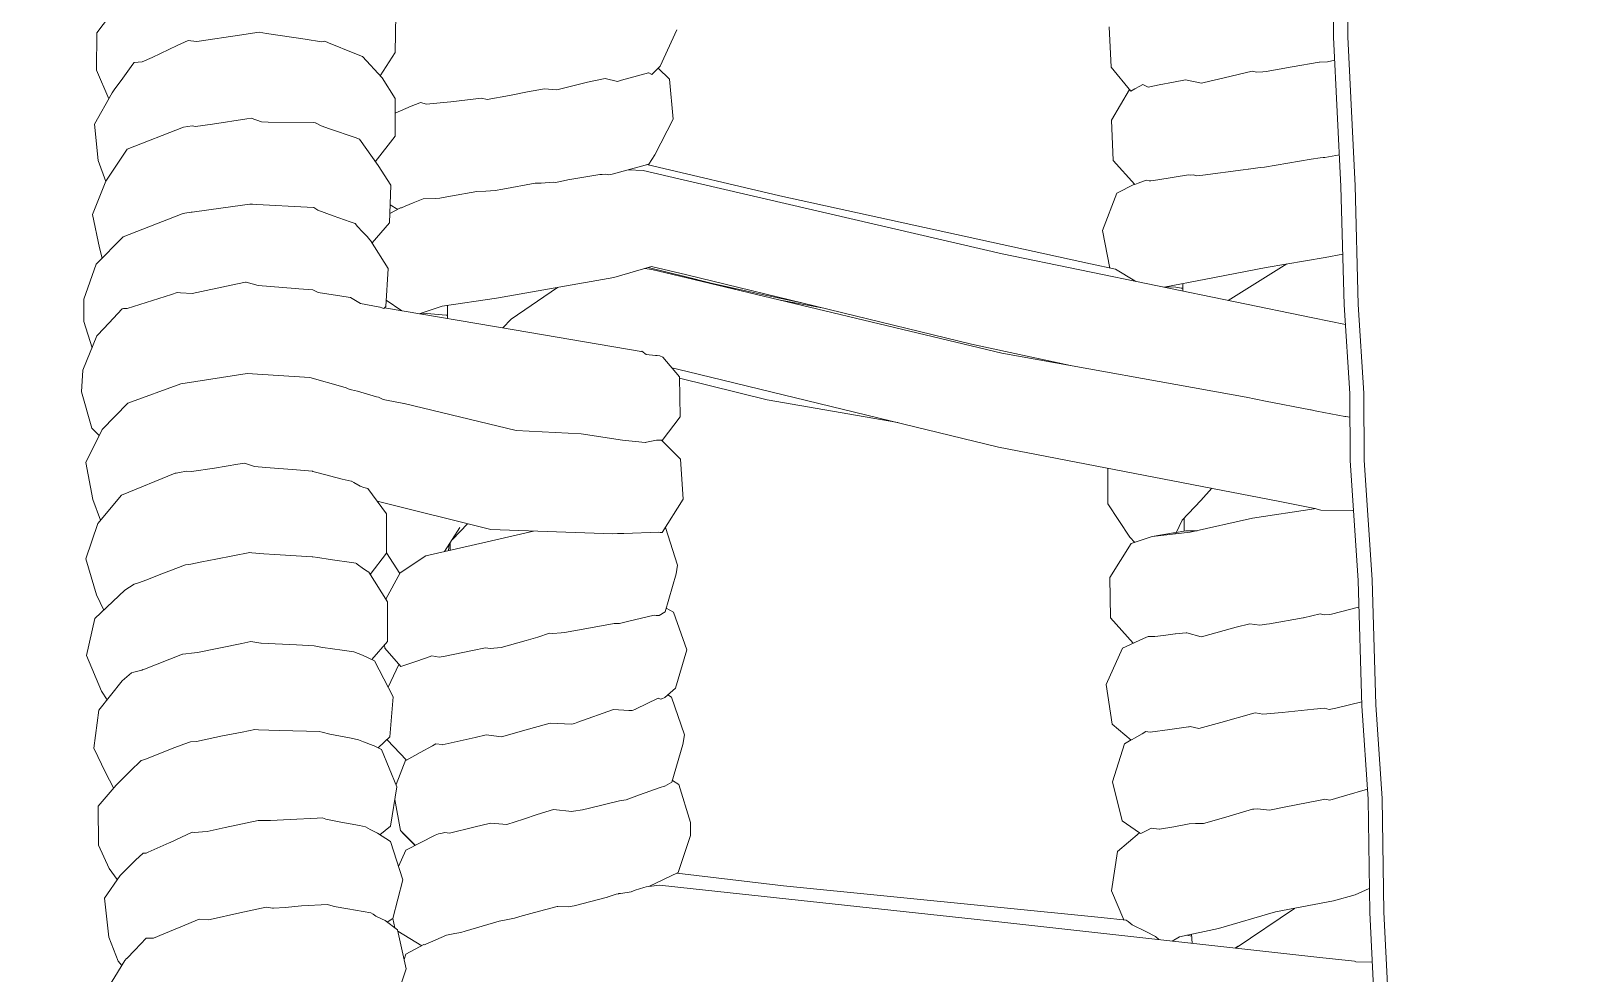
# Model space of a CAD drawing. Header units: centimetres. Extents: x 5488 to 20269, y -31398 to -19684.
# Drawn here: x 6605.32 to 6622.06, y -23160.87 to -23150.69 of the extents above; entities that cross this region are included whole.
import ezdxf

# ---------------------------------------------------------------- set-up
doc = ezdxf.new("R2010")
doc.units = ezdxf.units.CM
doc.layers.add('xxx_Auto_Kaplama_Ahşap Tarama', color=16, linetype='Continuous', lineweight=5)
doc.layers.add('xxx_Auto_Tefris_Tefris', color=32, linetype='Continuous', lineweight=15)

# ---------------------------------------------------------------- blocks, each defined once
blk = doc.blocks.new('trtetre')
at = {"color": 0, "linetype": 'ByBlock'}
for points in [[(447.499, 48.479), (447.377, 50.907)], [(447.651, 48.485), (447.53, 50.916)], [(458.185, 49.47), (458.059, 49.093)], [(461.314, 49.355), (461.098, 49.003)], [(458.059, 49.093), (458.153, 48.67)], [(447.625, 49.02), (447.8, 49.017)], [(447.8, 49.017), (447.816, 49.011)], [(447.816, 49.011), (448.19, 48.97)], [(451.656, 48.583), (448.19, 48.97)], [(457.867, 48.831), (458.062, 48.935)], [(458.062, 48.935), (458.081, 48.993)], [(460.991, 48.891), (460.869, 48.761)], [(461.075, 48.981), (460.991, 48.891)], [(461.075, 48.981), (461.08, 48.982)], [(461.08, 48.982), (461.098, 49.003)], [(461.13, 49.055), (461.171, 49.01)], [(461.171, 49.01), (461.271, 48.751)], [(448.464, 48.439), (449.094, 48.864)], [(449.071, 48.849), (449.102, 48.864)], [(449.102, 48.864), (449.105, 48.868)], [(449.283, 48.658), (449.705, 48.745)], [(449.567, 48.816), (449.574, 48.718)], [(449.626, 48.729), (449.572, 48.74)], [(449.705, 48.745), (449.786, 48.792)], [(449.929, 48.776), (449.964, 48.742)], [(450.07, 48.69), (449.964, 48.742)], [(457.535, 48.712), (457.624, 48.727)], [(457.796, 48.803), (457.624, 48.727)], [(457.84, 48.823), (457.796, 48.803)], [(457.84, 48.823), (457.86, 48.832)], [(457.86, 48.832), (457.867, 48.831)], [(458.15, 48.685), (457.889, 48.843)], [(460.675, 48.715), (460.788, 48.762)], [(460.869, 48.761), (460.788, 48.762)], [(461.271, 48.751), (461.316, 48.33)], [(448.67, 48.478), (449.283, 48.658)], [(450.07, 48.69), (450.216, 48.618)], [(450.216, 48.618), (450.261, 48.581)], [(450.261, 48.581), (450.282, 48.565)], [(450.282, 48.565), (450.553, 48.538)], [(450.307, 48.562), (450.439, 48.251)], [(451.656, 48.583), (454.957, 48.227)], [(456.996, 48.566), (456.887, 48.543)], [(456.996, 48.566), (457.053, 48.577)], [(457.423, 48.686), (457.053, 48.577)], [(457.47, 48.699), (457.423, 48.686)], [(457.535, 48.712), (457.47, 48.699)], [(458.153, 48.67), (458.286, 48.57)], [(458.204, 48.549), (458.18, 48.65)], [(458.204, 48.549), (458.263, 48.587)], [(458.286, 48.57), (458.372, 48.529)], [(460.176, 48.56), (459.855, 48.487)], [(460.176, 48.56), (460.189, 48.563)], [(460.295, 48.555), (460.189, 48.563)], [(460.493, 48.638), (460.295, 48.555)], [(460.675, 48.715), (460.493, 48.638)], [(447.516, 47.253), (447.499, 48.479)], [(447.668, 47.26), (447.651, 48.485)], [(448.04, 48.357), (448.67, 48.478)], [(453.982, 48.194), (450.553, 48.538)], [(455.885, 48.316), (456.243, 48.412)], [(456.243, 48.412), (456.264, 48.416)], [(456.264, 48.416), (456.308, 48.424)], [(456.308, 48.424), (456.42, 48.417)], [(456.428, 48.419), (456.42, 48.417)], [(456.428, 48.419), (456.671, 48.483)], [(456.832, 48.528), (456.671, 48.483)], [(456.887, 48.543), (456.832, 48.528)], [(458.204, 48.549), (458.095, 48.131)], [(458.372, 48.529), (458.385, 48.522)], [(458.416, 48.503), (458.385, 48.522)], [(458.416, 48.503), (458.44, 48.488)], [(458.44, 48.488), (458.688, 48.444)], [(458.688, 48.444), (458.838, 48.417)], [(458.858, 48.411), (458.838, 48.417)], [(458.858, 48.411), (458.897, 48.4)], [(458.906, 48.396), (458.897, 48.4)], [(459.19, 48.413), (458.906, 48.396)], [(459.365, 48.428), (459.19, 48.413)], [(459.366, 48.428), (459.493, 48.437)], [(459.496, 48.437), (459.493, 48.437)], [(459.496, 48.437), (459.502, 48.437)], [(459.572, 48.426), (459.502, 48.437)], [(459.855, 48.487), (459.572, 48.426)], [(447.809, 48.293), (447.655, 48.223)], [(447.809, 48.293), (448.04, 48.357)], [(450.375, 47.825), (450.439, 48.251)], [(455.323, 48.187), (454.957, 48.227)], [(455.584, 48.242), (455.491, 48.212)], [(455.584, 48.242), (455.628, 48.26)], [(455.628, 48.26), (455.67, 48.266)], [(455.67, 48.266), (455.743, 48.279)], [(455.743, 48.279), (455.753, 48.278)], [(455.76, 48.279), (455.753, 48.278)], [(455.76, 48.279), (455.764, 48.28)], [(455.791, 48.285), (455.764, 48.28)], [(455.791, 48.285), (455.886, 48.316)], [(461.316, 48.33), (461.148, 48.082)], [(453.982, 48.194), (455.135, 48.059)], [(455.121, 48.052), (455.437, 48.201)], [(455.465, 48.205), (455.323, 48.187)], [(455.491, 48.212), (455.465, 48.205)], [(458.095, 48.131), (458.227, 47.716)], [(461.139, 48.073), (460.982, 47.918)], [(461.139, 48.073), (461.148, 48.083)], [(461.266, 48.008), (461.179, 48.128)], [(454.989, 47.653), (455.121, 48.052)], [(458.062, 47.811), (458.142, 47.985)], [(460.982, 47.917), (460.901, 47.842)], [(461.266, 48.008), (461.383, 47.755)], [(450.136, 47.622), (450.375, 47.825)], [(457.746, 47.648), (458.062, 47.811)], [(458.119, 47.598), (457.958, 47.758)], [(458.085, 47.636), (457.96, 47.758)], [(460.609, 47.726), (460.37, 47.616)], [(460.619, 47.731), (460.609, 47.726)], [(460.619, 47.731), (460.845, 47.833)], [(460.853, 47.836), (460.845, 47.833)], [(460.853, 47.836), (460.869, 47.841)], [(460.901, 47.842), (460.869, 47.841)], [(461.383, 47.755), (461.387, 47.335)], [(449.765, 47.556), (449.602, 47.526)], [(449.92, 47.584), (449.765, 47.556)], [(449.926, 47.583), (449.92, 47.584)], [(449.926, 47.583), (450.013, 47.573)], [(450.044, 47.589), (450.013, 47.573)], [(450.101, 47.618), (450.044, 47.589)], [(450.101, 47.618), (450.124, 47.63)], [(450.124, 47.63), (450.136, 47.622)], [(450.323, 47.493), (450.136, 47.622)], [(454.988, 47.51), (454.989, 47.653)], [(457.224, 47.536), (457.329, 47.563)], [(457.329, 47.563), (457.591, 47.626)], [(457.591, 47.626), (457.642, 47.618)], [(457.685, 47.63), (457.642, 47.618)], [(457.685, 47.63), (457.71, 47.635)], [(457.71, 47.635), (457.746, 47.648)], [(458.119, 47.598), (458.085, 47.636)], [(458.18, 47.261), (458.119, 47.598)], [(458.227, 47.716), (458.37, 47.627)], [(458.344, 47.643), (458.229, 47.551)], [(458.376, 47.624), (458.37, 47.627)], [(458.376, 47.624), (458.446, 47.586)], [(458.446, 47.586), (458.473, 47.573)], [(458.499, 47.558), (458.473, 47.573)], [(458.562, 47.545), (458.499, 47.558)], [(459.656, 47.488), (460.015, 47.566)], [(460.015, 47.566), (460.207, 47.609)], [(460.259, 47.612), (460.207, 47.609)], [(460.259, 47.612), (460.346, 47.619)], [(460.37, 47.616), (460.346, 47.619)], [(449.206, 47.454), (448.918, 47.368)], [(449.446, 47.521), (449.206, 47.454)], [(449.532, 47.523), (449.446, 47.521)], [(449.532, 47.523), (449.602, 47.526)], [(450.429, 47.073), (450.323, 47.493)], [(455.114, 47.102), (454.988, 47.51)], [(456.154, 47.373), (456.252, 47.39)], [(456.252, 47.39), (456.271, 47.393)], [(456.271, 47.393), (456.467, 47.372)], [(456.643, 47.426), (456.467, 47.372)], [(456.644, 47.426), (456.79, 47.476)], [(456.79, 47.476), (456.972, 47.534)], [(456.972, 47.534), (457.143, 47.518)], [(457.224, 47.536), (457.143, 47.518)], [(458.158, 47.125), (458.229, 47.551)], [(458.562, 47.545), (458.765, 47.506)], [(458.765, 47.506), (458.925, 47.474)], [(458.963, 47.462), (458.925, 47.474)], [(459.019, 47.464), (458.963, 47.462)], [(459.019, 47.464), (459.313, 47.478)], [(459.313, 47.478), (459.525, 47.489)], [(459.622, 47.489), (459.525, 47.489)], [(459.622, 47.489), (459.656, 47.488)], [(447.583, 46.241), (447.516, 47.253)], [(447.735, 46.249), (447.668, 47.26)], [(447.675, 47.15), (447.922, 47.222)], [(447.922, 47.222), (448.082, 47.268)], [(448.082, 47.268), (448.136, 47.258)], [(448.187, 47.268), (448.136, 47.258)], [(448.187, 47.268), (448.574, 47.347)], [(448.574, 47.347), (448.732, 47.377)], [(448.732, 47.377), (448.863, 47.365)], [(448.901, 47.367), (448.863, 47.365)], [(448.901, 47.367), (448.918, 47.368)], [(455.537, 47.213), (455.681, 47.266)], [(455.681, 47.266), (455.733, 47.272)], [(455.733, 47.272), (455.753, 47.276)], [(456.079, 47.355), (455.753, 47.276)], [(456.079, 47.355), (456.154, 47.373)], [(461.387, 47.335), (461.193, 47.106)], [(450.429, 47.073), (450.3, 46.661)], [(455.069, 46.668), (455.188, 47.075)], [(455.183, 47.057), (455.114, 47.102)], [(455.188, 47.075), (455.264, 47.117)], [(455.264, 47.117), (455.269, 47.117)], [(455.314, 47.133), (455.269, 47.117)], [(455.537, 47.213), (455.315, 47.133)], [(458.064, 46.83), (458.168, 47.099)], [(458.158, 47.125), (458.327, 46.721)], [(461.01, 46.926), (461.182, 47.097)], [(461.192, 47.106), (461.182, 47.097)], [(461.219, 47.137), (461.307, 46.972)], [(460.949, 46.868), (461.01, 46.926)], [(461.307, 46.972), (461.431, 46.706)], [(457.776, 46.682), (457.907, 46.755)], [(457.907, 46.755), (458.057, 46.837)], [(458.265, 46.616), (458.057, 46.837)], [(458.327, 46.721), (458.406, 46.684)], [(460.585, 46.713), (460.881, 46.83)], [(460.921, 46.841), (460.881, 46.83)], [(460.949, 46.868), (460.921, 46.841)], [(450.07, 46.529), (450.11, 46.552)], [(450.11, 46.552), (450.3, 46.661)], [(450.432, 46.45), (450.228, 46.62)], [(450.229, 46.619), (450.3, 46.661)], [(455.053, 46.562), (455.069, 46.668)], [(455.191, 46.156), (455.053, 46.562)], [(456.814, 46.523), (457.03, 46.584)], [(457.03, 46.584), (457.194, 46.565)], [(457.315, 46.593), (457.194, 46.565)], [(457.315, 46.593), (457.41, 46.615)], [(457.41, 46.615), (457.669, 46.67)], [(457.669, 46.669), (457.738, 46.662)], [(457.776, 46.682), (457.738, 46.662)], [(458.237, 46.584), (458.201, 46.154)], [(458.363, 46.704), (458.237, 46.584)], [(458.266, 46.611), (458.265, 46.616)], [(458.416, 46.68), (458.406, 46.684)], [(458.416, 46.68), (458.52, 46.639)], [(458.52, 46.639), (458.521, 46.639)], [(458.573, 46.617), (458.521, 46.639)], [(458.652, 46.601), (458.573, 46.617)], [(458.652, 46.601), (458.882, 46.555)], [(458.882, 46.555), (458.967, 46.536)], [(459.83, 46.535), (460.043, 46.576)], [(460.043, 46.576), (460.325, 46.634)], [(460.39, 46.638), (460.325, 46.634)], [(460.462, 46.665), (460.39, 46.638)], [(460.462, 46.665), (460.585, 46.713)], [(461.379, 46.297), (461.431, 46.706)], [(448.902, 46.33), (449.258, 46.431)], [(449.259, 46.431), (449.497, 46.494)], [(449.497, 46.494), (449.589, 46.475)], [(449.601, 46.476), (449.589, 46.475)], [(449.601, 46.476), (449.607, 46.476)], [(449.811, 46.505), (449.607, 46.476)], [(450.022, 46.534), (449.811, 46.505)], [(450.048, 46.532), (450.022, 46.534)], [(450.048, 46.532), (450.07, 46.529)], [(450.498, 46.02), (450.432, 46.45)], [(456.205, 46.427), (455.82, 46.291)], [(456.242, 46.44), (456.205, 46.427)], [(456.242, 46.44), (456.269, 46.449)], [(456.269, 46.449), (456.505, 46.437)], [(456.804, 46.521), (456.505, 46.437)], [(456.814, 46.523), (456.804, 46.521)], [(458.997, 46.526), (458.968, 46.536)], [(459.134, 46.523), (458.997, 46.526)], [(459.134, 46.523), (459.431, 46.517)], [(459.431, 46.517), (459.654, 46.511)], [(459.692, 46.507), (459.654, 46.511)], [(459.83, 46.535), (459.692, 46.507)], [(447.623, 44.889), (447.583, 46.241)], [(447.774, 44.897), (447.735, 46.249)], [(447.736, 46.207), (448.015, 46.274)], [(448.015, 46.274), (448.087, 46.291)], [(448.087, 46.291), (448.138, 46.276)], [(448.253, 46.285), (448.138, 46.276)], [(448.253, 46.285), (448.597, 46.321)], [(448.597, 46.321), (448.804, 46.34)], [(448.804, 46.34), (448.886, 46.326)], [(448.902, 46.33), (448.886, 46.326)], [(455.58, 46.286), (455.338, 46.169)], [(455.616, 46.301), (455.579, 46.286)], [(455.618, 46.302), (455.616, 46.301)], [(455.623, 46.302), (455.618, 46.302)], [(455.652, 46.3), (455.623, 46.302)], [(455.652, 46.3), (455.82, 46.291)], [(461.379, 46.297), (461.125, 45.98)], [(455.028, 45.644), (455.15, 46.06)], [(455.15, 46.06), (455.266, 46.159)], [(455.234, 46.132), (455.191, 46.156)], [(455.296, 46.176), (455.266, 46.159)], [(455.296, 46.176), (455.301, 46.176)], [(455.301, 46.176), (455.312, 46.178)], [(455.312, 46.178), (455.338, 46.169)], [(458.137, 45.803), (458.254, 46.05)], [(458.4, 45.763), (458.201, 46.154)], [(461.29, 46.186), (461.349, 46.09)], [(461.349, 46.09), (461.513, 45.707)], [(450.32, 45.627), (450.498, 46.02)], [(461, 45.888), (460.914, 45.864)], [(461, 45.888), (461.025, 45.895)], [(461.125, 45.98), (461.025, 45.895)], [(457.344, 45.653), (457.638, 45.713)], [(457.638, 45.713), (457.701, 45.725)], [(457.701, 45.725), (457.78, 45.711)], [(457.84, 45.731), (457.78, 45.711)], [(457.84, 45.731), (457.977, 45.78)], [(457.977, 45.78), (458.117, 45.825)], [(458.117, 45.825), (458.291, 45.628)], [(458.428, 45.749), (458.262, 45.554)], [(458.529, 45.701), (458.4, 45.763)], [(460.476, 45.692), (460.902, 45.86)], [(460.902, 45.859), (460.914, 45.864)], [(450.095, 45.521), (450.32, 45.627)], [(450.451, 45.299), (450.206, 45.573)], [(455.171, 45.238), (455.028, 45.644)], [(456.764, 45.544), (456.637, 45.509)], [(456.764, 45.544), (457.031, 45.619)], [(457.031, 45.619), (457.071, 45.623)], [(457.071, 45.623), (457.151, 45.632)], [(457.151, 45.632), (457.203, 45.624)], [(457.344, 45.653), (457.203, 45.624)], [(458.262, 45.554), (458.26, 45.126)], [(458.294, 45.592), (458.291, 45.628)], [(458.529, 45.701), (458.624, 45.667)], [(458.75, 45.65), (458.624, 45.667)], [(458.75, 45.65), (458.959, 45.62)], [(458.959, 45.62), (458.979, 45.617)], [(459.052, 45.6), (458.979, 45.617)], [(459.243, 45.591), (459.052, 45.6)], [(459.243, 45.591), (459.626, 45.573)], [(459.63, 45.573), (459.626, 45.573)], [(459.736, 45.556), (459.63, 45.573)], [(459.835, 45.577), (459.736, 45.556)], [(459.835, 45.577), (460.314, 45.675)], [(460.344, 45.678), (460.314, 45.675)], [(460.472, 45.691), (460.344, 45.678)], [(460.476, 45.692), (460.472, 45.691)], [(461.513, 45.707), (461.421, 45.306)], [(448.767, 45.369), (448.836, 45.378)], [(448.836, 45.378), (448.946, 45.363)], [(449.092, 45.4), (448.946, 45.363)], [(449.092, 45.4), (449.443, 45.496)], [(449.443, 45.496), (449.472, 45.504)], [(449.472, 45.504), (449.627, 45.46)], [(449.634, 45.46), (449.627, 45.46)], [(449.634, 45.46), (449.75, 45.472)], [(449.877, 45.489), (449.751, 45.472)], [(449.972, 45.502), (449.877, 45.489)], [(450.019, 45.502), (449.972, 45.502)], [(450.019, 45.502), (450.043, 45.5)], [(450.095, 45.521), (450.043, 45.5)], [(456.147, 45.421), (455.811, 45.359)], [(456.147, 45.421), (456.347, 45.457)], [(456.347, 45.457), (456.386, 45.461)], [(456.386, 45.461), (456.473, 45.47)], [(456.473, 45.47), (456.51, 45.466)], [(456.637, 45.509), (456.51, 45.466)], [(447.773, 45.185), (448.065, 45.261)], [(448.065, 45.261), (448.089, 45.262)], [(448.089, 45.262), (448.141, 45.265)], [(448.141, 45.265), (448.184, 45.256)], [(448.367, 45.3), (448.184, 45.256)], [(448.37, 45.3), (448.365, 45.299)], [(448.37, 45.3), (448.733, 45.364)], [(448.733, 45.364), (448.767, 45.369)], [(450.458, 44.863), (450.451, 45.299)], [(455.26, 45.234), (455.143, 44.824)], [(455.249, 45.194), (455.171, 45.238)], [(455.26, 45.234), (455.327, 45.275)], [(455.336, 45.274), (455.327, 45.275)], [(455.336, 45.274), (455.357, 45.273)], [(455.357, 45.273), (455.381, 45.272)], [(455.655, 45.336), (455.381, 45.272)], [(455.655, 45.336), (455.754, 45.359)], [(455.754, 45.359), (455.796, 45.359)], [(455.796, 45.359), (455.811, 45.359)], [(461.421, 45.306), (461.099, 45)], [(461.326, 45.216), (461.403, 45.051)], [(447.773, 45.185), (447.766, 45.183)], [(458.125, 44.814), (458.278, 45.097)], [(458.26, 45.126), (458.463, 44.806)], [(461.403, 45.051), (461.52, 44.66)], [(447.712, 43.595), (447.623, 44.889)], [(447.863, 43.6), (447.774, 44.897)], [(460.699, 44.825), (460.871, 44.892)], [(460.871, 44.892), (460.941, 44.919)], [(460.998, 44.935), (460.941, 44.919)], [(460.998, 44.935), (461.099, 45)], [(450.229, 44.497), (450.458, 44.863)], [(455.127, 44.731), (455.143, 44.824)], [(455.257, 44.323), (455.127, 44.731)], [(457.846, 44.629), (458.125, 44.814)], [(458.27, 44.595), (458.128, 44.82)], [(458.448, 44.83), (458.27, 44.6)], [(458.481, 44.794), (458.464, 44.806)], [(458.521, 44.768), (458.481, 44.794)], [(458.521, 44.768), (458.587, 44.72)], [(458.594, 44.711), (458.587, 44.72)], [(458.602, 44.707), (458.593, 44.711)], [(458.626, 44.703), (458.602, 44.707)], [(460.266, 44.694), (460.386, 44.718)], [(460.441, 44.725), (460.386, 44.718)], [(460.699, 44.825), (460.441, 44.725)], [(457.23, 44.488), (457.846, 44.629)], [(457.478, 44.322), (457.644, 44.583)], [(457.583, 44.569), (457.584, 44.489)], [(457.593, 44.502), (457.6, 44.573)], [(458.27, 44.6), (458.27, 44.177)], [(458.88, 44.667), (458.626, 44.703)], [(458.88, 44.667), (459.013, 44.648)], [(459.013, 44.648), (459.066, 44.639)], [(459.066, 44.639), (459.076, 44.639)], [(459.478, 44.616), (459.076, 44.639)], [(459.478, 44.616), (459.597, 44.608)], [(459.597, 44.608), (459.725, 44.597)], [(459.746, 44.594), (459.725, 44.597)], [(460.116, 44.665), (459.746, 44.594)], [(460.116, 44.665), (460.266, 44.694)], [(461.52, 44.66), (461.389, 44.278)], [(448.915, 44.222), (449.59, 44.375)], [(449.59, 44.375), (450.001, 44.42)], [(449.638, 44.358), (449.74, 44.376)], [(449.678, 44.244), (449.742, 44.38)], [(449.742, 44.38), (449.769, 44.381)], [(449.769, 44.381), (450.001, 44.42)], [(450.001, 44.42), (450.229, 44.497)], [(450.242, 44.427), (450.189, 44.484)], [(450.48, 44.068), (450.242, 44.427)], [(455.293, 44.378), (455.067, 44.016)], [(455.299, 44.378), (455.293, 44.378)], [(455.315, 44.376), (455.299, 44.378)], [(455.315, 44.376), (455.331, 44.373)], [(455.708, 44.387), (455.331, 44.373)], [(455.708, 44.387), (455.777, 44.389)], [(455.777, 44.389), (455.827, 44.393)], [(455.827, 44.393), (457.146, 44.346)], [(456.684, 44.362), (457.23, 44.488)], [(457.397, 44.283), (457.56, 44.452)], [(448.25, 44.12), (448.915, 44.222)], [(449.678, 44.244), (449.473, 44.032)], [(449.513, 44.358), (449.638, 44.358)], [(449.656, 44.361), (449.656, 44.222)], [(455.258, 44.322), (455.257, 44.323)], [(458.372, 44.04), (457.146, 44.346)], [(461.389, 44.278), (461.134, 43.975)], [(461.361, 44.245), (461.444, 44.021)], [(447.826, 44.142), (447.839, 44.141)], [(447.839, 44.141), (448.18, 44.134)], [(448.18, 44.134), (448.244, 44.117)], [(448.24, 44.118), (448.25, 44.12)], [(448.244, 44.117), (448.62, 44.042)], [(451.659, 43.454), (448.62, 44.042)], [(450.481, 43.682), (450.48, 44.068)], [(458.27, 44.177), (458.474, 43.903)], [(449.357, 43.899), (449.473, 44.032)], [(455.067, 44.016), (455.094, 43.585)], [(458.474, 43.903), (458.515, 43.889)], [(458.515, 43.889), (458.557, 43.877)], [(458.623, 43.838), (458.557, 43.877)], [(461.134, 43.975), (460.556, 43.737)], [(461.444, 44.021), (461.518, 43.622)], [(458.623, 43.838), (458.648, 43.824)], [(458.648, 43.824), (458.652, 43.824)], [(458.751, 43.799), (458.652, 43.824)], [(459.009, 43.732), (458.751, 43.799)], [(459.009, 43.732), (459.066, 43.716)], [(459.071, 43.713), (459.066, 43.716)], [(459.243, 43.701), (459.071, 43.713)], [(459.575, 43.676), (459.243, 43.701)], [(460.131, 43.682), (460.378, 43.718)], [(460.432, 43.714), (460.378, 43.718)], [(460.509, 43.727), (460.433, 43.714)], [(460.544, 43.734), (460.509, 43.727)], [(460.556, 43.737), (460.544, 43.734)], [(447.713, 42.87), (447.712, 43.595)], [(447.865, 42.875), (447.863, 43.6)], [(455.094, 43.585), (455.299, 43.378)], [(459.575, 43.676), (459.696, 43.665)], [(459.804, 43.627), (459.696, 43.665)], [(459.876, 43.639), (459.804, 43.627)], [(460.131, 43.682), (459.876, 43.639)], [(461.518, 43.622), (461.343, 43.264)], [(451.659, 43.454), (455.025, 42.638)], [(455.293, 43.384), (455.1, 43.126)], [(455.354, 43.38), (455.299, 43.378)], [(455.463, 43.401), (455.354, 43.38)], [(455.463, 43.401), (455.475, 43.404)], [(455.477, 43.405), (455.475, 43.404)], [(455.721, 43.378), (455.477, 43.405)], [(455.721, 43.378), (456.169, 43.312)], [(456.169, 43.312), (456.871, 43.276)], [(458.082, 42.983), (456.871, 43.276)], [(461.343, 43.264), (461.066, 42.98)], [(461.374, 43.327), (461.454, 43.25)], [(461.454, 43.25), (461.565, 42.856)], [(447.91, 43.124), (447.864, 43.132)], [(447.918, 43.123), (447.91, 43.124)], [(448.221, 43.065), (447.918, 43.123)], [(448.221, 43.065), (448.239, 43.062)], [(448.284, 43.053), (448.239, 43.062)], [(448.284, 43.053), (448.289, 43.052)], [(448.289, 43.052), (448.775, 42.958)], [(454.159, 42.944), (452.748, 43.19)], [(455.1, 43.126), (455.107, 42.696)], [(447.775, 41.912), (447.713, 42.87)], [(447.927, 41.918), (447.865, 42.875)], [(448.776, 42.958), (448.986, 42.915)], [(451.623, 42.44), (448.986, 42.915)], [(454.159, 42.944), (455.107, 42.709)], [(458.083, 42.983), (458.272, 42.947)], [(458.272, 42.947), (458.306, 42.941)], [(458.344, 42.923), (458.307, 42.941)], [(458.344, 42.923), (458.359, 42.915)], [(458.38, 42.911), (458.359, 42.916)], [(458.586, 42.85), (458.38, 42.911)], [(461.066, 42.98), (460.493, 42.769)], [(455.107, 42.696), (455.285, 42.483)], [(458.65, 42.834), (458.585, 42.85)], [(458.65, 42.834), (458.686, 42.825)], [(458.707, 42.814), (458.686, 42.825)], [(458.743, 42.804), (458.707, 42.814)], [(459.098, 42.702), (458.743, 42.804)], [(459.776, 42.659), (459.098, 42.702)], [(460.493, 42.769), (459.776, 42.659)], [(461.565, 42.856), (461.55, 42.621)], [(451.951, 42.343), (450.884, 42.573)], [(455.189, 42.598), (455.025, 42.638)], [(461.55, 42.621), (461.399, 42.25)], [(451.623, 42.44), (455.028, 41.625)], [(455.285, 42.483), (455.319, 42.467)], [(455.349, 42.464), (455.319, 42.467)], [(455.365, 42.464), (455.349, 42.464)], [(455.365, 42.464), (455.465, 42.452)], [(455.513, 42.419), (455.465, 42.452)], [(455.513, 42.419), (455.515, 42.418)], [(455.515, 42.418), (455.526, 42.42)], [(455.521, 42.42), (456.892, 42.187)], [(461.452, 42.382), (461.542, 42.096)], [(451.951, 42.343), (455.028, 41.591)], [(461.272, 42.115), (461.389, 42.241)], [(461.393, 42.244), (461.389, 42.241)], [(461.399, 42.25), (461.393, 42.244)], [(447.913, 42.131), (448.264, 42.058)], [(451.621, 41.365), (448.264, 42.058)], [(456.423, 41.728), (456.924, 42.07)], [(458.293, 41.949), (456.892, 42.187)], [(456.924, 42.07), (457.016, 42.166)], [(457.612, 42.065), (457.613, 41.922)], [(457.628, 42.027), (457.612, 42.028)], [(457.628, 42.027), (457.836, 42.011)], [(461.27, 42.114), (461.127, 41.961)], [(461.542, 42.096), (461.541, 41.854)], [(447.809, 40.632), (447.775, 41.912)], [(447.961, 40.637), (447.927, 41.918)], [(448.545, 41.474), (449.178, 41.87)], [(454.014, 41.868), (453.546, 41.953)], [(454.162, 41.816), (453.784, 41.895)], [(457.084, 41.844), (457.671, 41.931)], [(457.671, 41.931), (457.917, 42.013)], [(457.836, 42.011), (457.897, 42.006)], [(458.275, 41.868), (458.105, 41.981)], [(458.279, 41.933), (458.254, 41.524)], [(458.3, 41.956), (458.279, 41.933)], [(458.32, 41.949), (458.3, 41.956)], [(458.341, 41.942), (458.32, 41.949)], [(458.341, 41.942), (458.343, 41.941)], [(458.343, 41.941), (458.554, 41.902)], [(458.661, 41.839), (458.554, 41.902)], [(460.594, 41.805), (461.071, 41.955)], [(461.093, 41.956), (461.071, 41.955)], [(461.093, 41.956), (461.114, 41.956)], [(461.127, 41.961), (461.114, 41.956)], [(449.42, 41.639), (449.872, 41.726)], [(449.67, 41.768), (449.67, 41.687)], [(449.67, 41.737), (449.688, 41.738)], [(449.746, 41.726), (449.688, 41.738)], [(449.852, 41.723), (449.746, 41.726)], [(454.162, 41.816), (454.813, 41.67)], [(454.41, 41.773), (455.019, 41.618)], [(455.815, 41.623), (456.451, 41.733)], [(456.451, 41.733), (457.084, 41.844)], [(458.686, 41.835), (458.661, 41.839)], [(458.686, 41.835), (458.754, 41.824)], [(458.754, 41.824), (459.009, 41.782)], [(459.067, 41.755), (459.009, 41.782)], [(459.22, 41.743), (459.067, 41.755)], [(459.22, 41.743), (459.257, 41.739)], [(459.257, 41.739), (459.658, 41.706)], [(459.786, 41.673), (459.658, 41.706)], [(459.794, 41.67), (459.948, 41.703)], [(459.948, 41.703), (460.372, 41.796)], [(460.498, 41.788), (460.372, 41.796)], [(460.498, 41.788), (460.534, 41.785)], [(460.534, 41.785), (460.594, 41.805)], [(461.541, 41.854), (461.406, 41.477)], [(448.769, 41.512), (449.42, 41.639)], [(450.187, 41.657), (450.176, 41.664)], [(450.187, 41.657), (450.395, 41.533)], [(450.395, 41.533), (450.666, 41.474)], [(455.019, 41.618), (455.443, 41.514)], [(455.406, 41.535), (455.028, 41.625)], [(455.408, 41.503), (455.028, 41.591)], [(455.406, 41.535), (455.48, 41.525)], [(455.408, 41.503), (455.815, 41.623)], [(458.254, 41.524), (458.443, 41.222)], [(459.786, 41.673), (459.794, 41.67)], [(447.942, 41.368), (448.133, 41.405)], [(448.133, 41.405), (448.769, 41.512)], [(450.536, 41.113), (450.456, 41.52)], [(454.021, 40.738), (450.666, 41.474)], [(451.621, 41.365), (455.112, 40.555)], [(461.406, 41.477), (461.117, 41.182)], [(461.343, 41.412), (461.37, 41.299)], [(458.239, 41.03), (458.427, 41.247)], [(458.473, 41.188), (458.443, 41.222)], [(461.37, 41.299), (461.449, 40.94)], [(450.382, 40.709), (450.536, 41.113)], [(458.239, 41.03), (458.224, 40.625)], [(458.531, 41.127), (458.474, 41.187)], [(458.531, 41.127), (458.585, 41.069)], [(458.611, 41.037), (458.585, 41.069)], [(458.664, 41.018), (458.61, 41.037)], [(461.117, 41.182), (460.479, 40.934)], [(458.071, 40.852), (458.11, 40.87)], [(458.11, 40.87), (458.119, 40.869)], [(458.119, 40.869), (458.235, 40.93)], [(458.232, 40.837), (458.15, 40.886)], [(458.849, 40.955), (458.664, 41.018)], [(458.849, 40.955), (459.013, 40.895)], [(459.057, 40.865), (459.013, 40.895)], [(459.059, 40.864), (459.057, 40.865)], [(459.739, 40.829), (459.059, 40.864)], [(460.034, 40.869), (459.747, 40.828)], [(460.034, 40.869), (460.37, 40.916)], [(460.38, 40.917), (460.37, 40.916)], [(460.449, 40.926), (460.38, 40.917)], [(460.479, 40.934), (460.449, 40.926)], [(461.449, 40.94), (461.302, 40.581)], [(450.191, 40.611), (450.382, 40.709)], [(454.021, 40.738), (455.458, 40.401)], [(457.2, 40.687), (457.096, 40.68)], [(457.2, 40.687), (457.295, 40.693)], [(457.579, 40.744), (457.295, 40.693)], [(457.694, 40.765), (457.579, 40.744)], [(457.74, 40.767), (457.694, 40.765)], [(457.74, 40.767), (457.876, 40.772)], [(457.983, 40.816), (457.876, 40.772)], [(458.071, 40.852), (457.983, 40.816)], [(459.747, 40.828), (459.72, 40.83)], [(447.888, 39.021), (447.809, 40.632)], [(448.04, 39.024), (447.961, 40.637)], [(449.453, 40.517), (449.518, 40.524)], [(449.518, 40.524), (449.553, 40.512)], [(449.941, 40.566), (449.608, 40.513)], [(450.015, 40.577), (449.941, 40.566)], [(450.032, 40.575), (450.015, 40.577)], [(450.032, 40.575), (450.066, 40.568)], [(450.151, 40.603), (450.066, 40.568)], [(450.186, 40.617), (450.151, 40.603)], [(450.423, 40.357), (450.186, 40.617)], [(455.499, 40.464), (455.112, 40.555)], [(456.311, 40.566), (455.967, 40.507)], [(456.311, 40.566), (456.39, 40.583)], [(456.39, 40.583), (456.445, 40.593)], [(456.445, 40.593), (456.467, 40.59)], [(456.601, 40.601), (456.467, 40.59)], [(456.601, 40.601), (456.666, 40.603)], [(457.014, 40.666), (456.667, 40.603)], [(457.096, 40.68), (457.014, 40.666)], [(458.363, 40.412), (458.224, 40.625)], [(461.302, 40.581), (461.073, 40.235)], [(461.304, 40.585), (461.385, 40.357)], [(448.284, 40.344), (448.787, 40.429)], [(448.787, 40.429), (448.833, 40.433)], [(448.833, 40.433), (448.909, 40.443)], [(448.961, 40.452), (448.909, 40.443)], [(449.017, 40.459), (448.962, 40.452)], [(449.017, 40.459), (449.453, 40.517)], [(449.585, 40.514), (449.553, 40.512)], [(449.585, 40.514), (449.608, 40.513)], [(450.423, 40.357), (450.44, 39.922)], [(455.372, 40.294), (455.437, 40.395)], [(455.437, 40.395), (455.832, 40.505)], [(455.662, 40.458), (455.499, 40.464)], [(455.832, 40.505), (455.875, 40.513)], [(455.832, 40.505), (455.848, 40.508)], [(455.875, 40.513), (455.901, 40.505)], [(455.94, 40.507), (455.901, 40.505)], [(455.94, 40.507), (455.967, 40.507)], [(458.392, 40.371), (458.179, 40.093)], [(458.363, 40.412), (458.564, 40.126)], [(461.426, 39.964), (461.385, 40.357)], [(447.977, 40.297), (448.137, 40.324)], [(448.137, 40.324), (448.155, 40.325)], [(448.155, 40.325), (448.184, 40.327)], [(448.284, 40.344), (448.184, 40.327)], [(455.173, 39.909), (455.372, 40.294)], [(461.073, 40.235), (460.464, 39.996)], [(458.177, 39.687), (458.179, 40.093)], [(458.611, 40.108), (458.564, 40.126)], [(458.888, 40.014), (458.611, 40.108)], [(450.247, 39.589), (450.44, 39.922)], [(455.213, 39.477), (455.173, 39.909)], [(458.888, 40.014), (458.977, 39.983)], [(459.038, 39.951), (458.977, 39.983)], [(459.041, 39.95), (459.038, 39.951)], [(459.057, 39.948), (459.041, 39.95)], [(459.55, 39.941), (459.057, 39.948)], [(459.55, 39.941), (459.621, 39.938)], [(459.734, 39.9), (459.621, 39.938)], [(459.78, 39.907), (459.734, 39.9)], [(460.15, 39.963), (459.78, 39.907)], [(460.15, 39.963), (460.333, 39.988)], [(460.37, 39.982), (460.333, 39.988)], [(460.464, 39.996), (460.37, 39.982)], [(461.426, 39.964), (461.233, 39.625)], [(456.942, 39.653), (457.185, 39.697)], [(457.185, 39.697), (457.245, 39.683)], [(457.396, 39.7), (457.245, 39.683)], [(457.396, 39.7), (457.578, 39.723)], [(457.578, 39.723), (457.844, 39.748)], [(457.844, 39.748), (457.9, 39.731)], [(457.912, 39.735), (457.9, 39.731)], [(457.912, 39.735), (458.006, 39.769)], [(458.006, 39.769), (458.178, 39.847)], [(458.318, 39.463), (458.177, 39.687)], [(461.271, 39.692), (461.404, 39.38)], [(449.437, 39.514), (449.468, 39.521)], [(449.468, 39.521), (449.64, 39.485)], [(449.771, 39.51), (449.925, 39.541)], [(449.925, 39.541), (450.045, 39.564)], [(450.045, 39.564), (450.1, 39.537)], [(450.133, 39.553), (450.1, 39.537)], [(450.133, 39.553), (450.186, 39.583)], [(450.186, 39.583), (450.232, 39.607)], [(450.442, 39.347), (450.232, 39.607)], [(456.099, 39.511), (456.26, 39.551)], [(456.26, 39.551), (456.43, 39.592)], [(456.43, 39.592), (456.566, 39.582)], [(456.749, 39.616), (456.566, 39.582)], [(456.749, 39.616), (456.942, 39.653)], [(461.12, 39.467), (461.212, 39.595)], [(461.233, 39.625), (461.212, 39.595)], [(448.488, 39.344), (448.768, 39.395)], [(448.768, 39.395), (448.806, 39.398)], [(448.806, 39.398), (448.87, 39.403)], [(448.87, 39.404), (448.922, 39.393)], [(449.223, 39.462), (448.922, 39.393)], [(449.223, 39.462), (449.437, 39.514)], [(449.771, 39.51), (449.64, 39.485)], [(455.335, 39.358), (455.213, 39.477)], [(455.315, 39.338), (455.394, 39.417)], [(455.395, 39.417), (455.405, 39.427)], [(455.406, 39.427), (455.439, 39.41)], [(455.641, 39.464), (455.44, 39.41)], [(455.641, 39.464), (455.733, 39.49)], [(455.733, 39.49), (455.777, 39.503)], [(455.777, 39.503), (455.911, 39.47)], [(456.099, 39.511), (455.911, 39.47)], [(458.339, 39.441), (458.176, 39.19)], [(458.318, 39.463), (458.529, 39.233)], [(461.12, 39.467), (461.011, 39.315)], [(461.404, 39.38), (461.399, 38.978)], [(448.028, 39.273), (448.108, 39.29)], [(448.108, 39.29), (448.192, 39.293)], [(448.192, 39.293), (448.195, 39.293)], [(448.488, 39.344), (448.195, 39.293)], [(450.465, 38.912), (450.442, 39.347)], [(455.135, 38.944), (455.315, 39.338)], [(458.176, 39.19), (458.169, 38.78)], [(458.613, 39.2), (458.529, 39.233)], [(458.899, 39.084), (458.613, 39.2)], [(460.802, 39.243), (460.531, 39.115)], [(460.802, 39.243), (460.91, 39.292)], [(460.998, 39.298), (460.91, 39.292)], [(461.011, 39.315), (460.998, 39.298)], [(447.895, 38.166), (447.888, 39.021)], [(448.047, 38.172), (448.04, 39.024)], [(458.899, 39.084), (458.937, 39.068)], [(458.937, 39.068), (458.975, 39.074)], [(459.149, 39.044), (458.975, 39.074)], [(459.567, 38.983), (459.149, 39.044)], [(460.296, 39.066), (459.859, 39.002)], [(460.296, 39.066), (460.324, 39.07)], [(460.412, 39.059), (460.324, 39.07)], [(460.531, 39.115), (460.412, 39.059)], [(459.567, 38.983), (459.648, 38.971)], [(459.859, 39.002), (459.648, 38.971)], [(461.399, 38.978), (460.989, 38.432)]]:
    blk.add_lwpolyline(points, dxfattribs=at)
blk = doc.blocks.new('koltukrewrweewr')
at = {"xscale": -1, "rotation": 270}
blk.add_blockref('trtetre', (-925.958, -51.65), dxfattribs=at)

msp = doc.modelspace()

# ---------------------------------------------------------------- hatches: boundary and pattern name
at = {"layer": 'xxx_Auto_Kaplama_Ahşap Tarama'}
h = msp.add_hatch(dxfattribs=at)
h.set_pattern_fill('AR-CONC', color=256, scale=0.5)
h.set_pattern_definition([(50, (809.53, -3617.59), (91.09233, -7.96954), [9.525, -104.775]), (355, (809.53, -3617.59), (-17.6217, 95.52842), [7.62, -83.8203]), (100.45144, (817.12, -3618.255), (73.47062, 87.55888), [8.095, -89.04512]), (46.1842, (809.53, -3592.19), (135.5395, -21.02116), [14.2875, -157.1625]), (96.63556, (820.83, -3593.94), (118.70207, 123.71306), [12.1425, -133.5678]), (351.18415, (809.53, -3592.19), (118.70207, 123.71306), [11.43, -125.72987]), (21, (822.23, -3598.54), (75.8072, -51.1326), [9.525, -104.775]), (326, (822.23, -3598.54), (30.901, 92.09398), [7.62, -83.82]), (71.45144, (828.55, -3602.8), (106.7082, 40.96138), [8.095, -89.04497]), (37.5, (809.53, -3617.59), (1.5443, 42.27752), [0, -82.804, 0, -85.09, 0, -84.1375]), (7.5, (809.53, -3617.59), (33.40983, 50.09029), [0, -48.514, 0, -80.899, 0, -32.0675]), (327.5, (781.21, -3617.59), (67.795298, -2.864372), [0, -31.75, 0, -99.06, 0, -131.445]), (317.5, (768.51, -3617.59), (74.06459, 12.71325), [0, -41.275, 0, -65.786, 0, -93.345])])
edge = h.paths.add_edge_path()
edge.add_line((9312.934, -27555.319), (9330.626, -27555.319))
edge.add_arc((9330.626, -27548.319), 7, 270, 349.5592)
edge.add_arc((-12655703.852, 2009176.564), 12827763.879, 350.8642093147, 350.8644691226)
edge.add_line((9346.746, -27492.157), (9332.45, -27492.157))
edge.add_line((9332.45, -27492.157), (9332.449, -27061.102))
edge.add_line((9332.449, -27061.102), (9346.746, -27061.102))
edge.add_arc((-12660642.429, -2064524.007), 12832765.905, 9.1355309233, 9.1357906395)
edge.add_arc((9330.626, -27004.939), 7, 10.4408, 90)
edge.add_line((9330.626, -26997.939), (9312.934, -26997.939))
edge.add_arc((9312.934, -27004.939), 7, 90, 170.4864)
edge.add_arc((10864.464, -27276.629), 1582.138, 170.069442, 189.930558)
edge.add_arc((9312.934, -27548.319), 7, 189.5136, 270)

# ---------------------------------------------------------------- block references
at = {"layer": 'xxx_Auto_Tefris_Tefris', "xscale": -1, "rotation": 90}
msp.add_blockref('koltukrewrweewr', (7015.78, -24037.688), dxfattribs=at)

doc.saveas('drawing.dxf')
